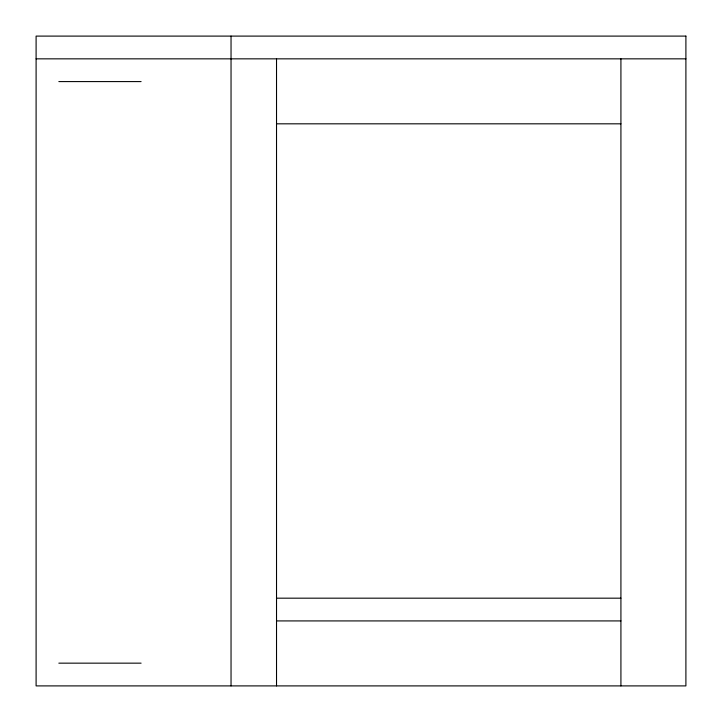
<?xml version="1.0" encoding="UTF-8"?>
<svg xmlns="http://www.w3.org/2000/svg" width="722" height="722" viewBox="0 0 722 722"><rect width="100%" height="100%" fill="white"/><g stroke="black" fill="none" stroke-linecap="round" stroke-linejoin="round"><path stroke-width="1.08" d="M36.1 58.843L685.9 58.843M58.843 81.586L141.097 81.586M276.526 123.823L620.92 123.823M276.526 598.177L620.92 598.177M276.526 620.92L620.92 620.92M58.843 663.157L141.097 663.157M620.92 58.843L620.92 685.9M276.526 58.843L276.526 685.9M231.04 36.1L231.04 685.9M685.9 36.1L36.1 36.1L36.1 685.9L685.9 685.9L685.9 36.1"/></g></svg>
